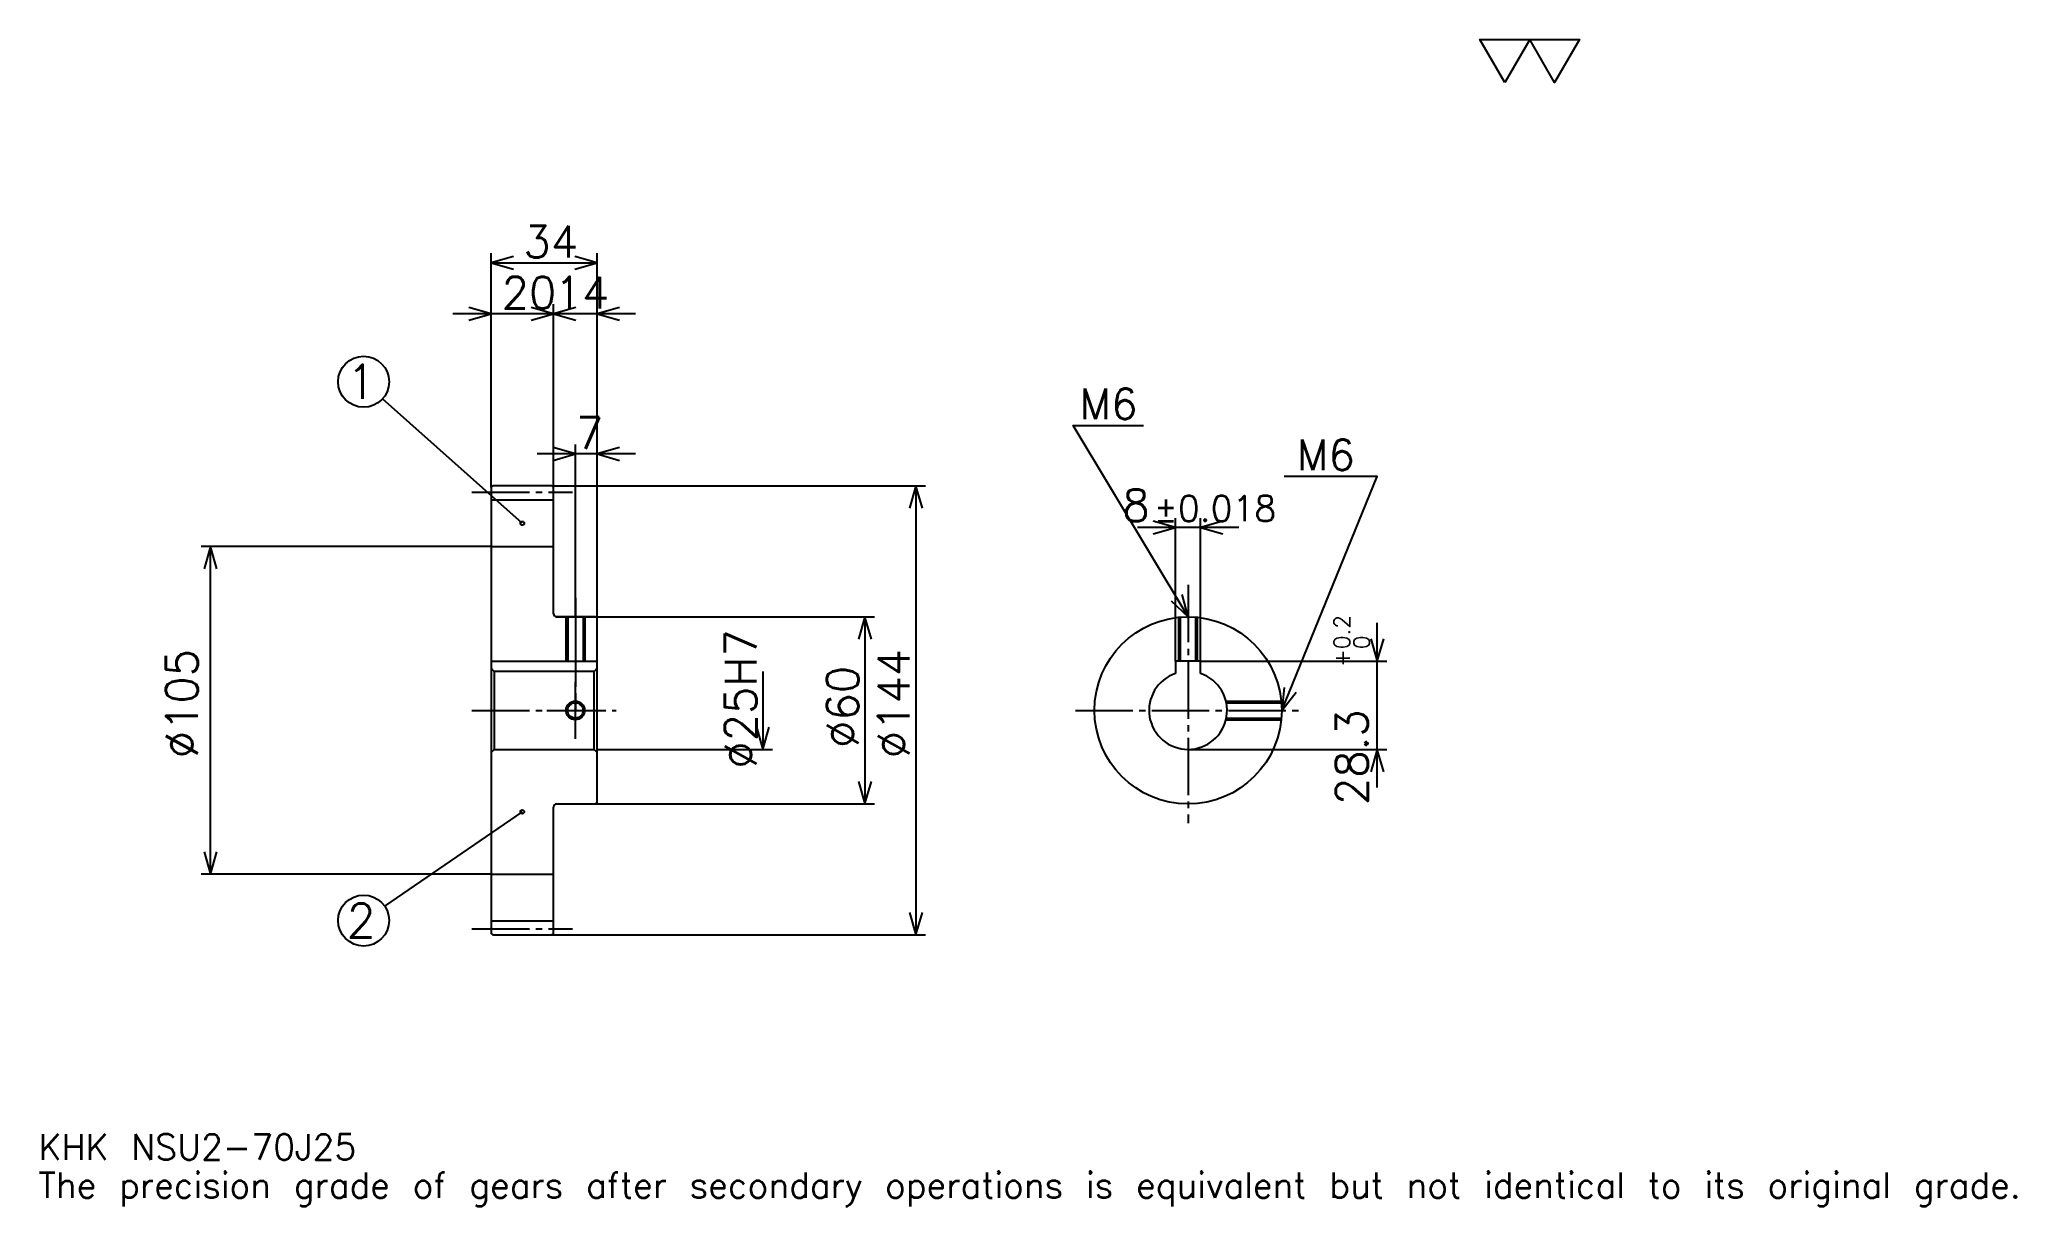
# Model space of a CAD drawing. Extents: x 21 to 654, y 7 to 382.
import ezdxf

# ---------------------------------------------------------------- set-up
doc = ezdxf.new("R2010")
doc.units = 0
doc.linetypes.add('DASHDOT', pattern=[24.521738, 18.391304, -2.043478, 2.043478, -2.043478])
doc.layers.get('0').update_dxf_attribs({"linetype": 'CONTINUOUS'})
doc.layers.add('DASHDOT', color=6, linetype='DASHDOT')
doc.styles.add('KANJI', font='TXT', dxfattribs={"bigfont": 'BIGFONT'})

msp = doc.modelspace()

# ---------------------------------------------------------------- linework, layer by layer
at = {"color": 5}
for p, q in [((165.521729, 238.543488), (165.521729, 313.130432)), ((199.521729, 238.543488), (199.521729, 313.130432)), ((165.521729, 310.065216), (199.521729, 310.065216)), ((197.782593, 293.717407), (153.260864, 293.717407)), ((211.782593, 293.717407), (173.260864, 293.717407)), ((185.521729, 238.543488), (185.521729, 296.782623)), ((175.521729, 226.543488), (130.75235, 266.472412)), ((211.782593, 248.76088), (180.260864, 248.76088)), ((192.521729, 238.543488), (192.521729, 251.826096)), ((165.521729, 238.043488), (165.521729, 238.543488)), ((185.021729, 238.543488), (199.521729, 238.543488)), ((185.521729, 238.043488), (185.521729, 238.543488)), ((192.521729, 196.543488), (192.521729, 238.543488)), ((192.521729, 196.543488), (192.521729, 238.543488)), ((199.521729, 238.543488), (304.760864, 238.543488)), ((199.521729, 196.043488), (199.521729, 238.543488)), ((301.695648, 238.543488), (301.695648, 94.543488)), ((384.913025, 182.343491), (384.913025, 228.217407)), ((392.913025, 182.343491), (392.913025, 228.217407)), ((405.173889, 225.152191), (372.652161, 225.152191)), ((165.521729, 219.043488), (72.543472, 219.043488)), ((75.608688, 114.043488), (75.608688, 219.043488)), ((186.521729, 196.543488), (199.521729, 196.543488)), ((199.521729, 196.543488), (288.413025, 196.543488)), ((285.347809, 196.543488), (285.347809, 136.543488)), ((449.565216, 141.782623), (449.565216, 194.604355)), ((252.652161, 179.043488), (252.652161, 154.043488)), ((392.913025, 182.343491), (452.630432, 182.343491)), ((199.521729, 154.043488), (255.717377, 154.043488)), ((388.913025, 154.043488), (452.630432, 154.043488)), ((175.521729, 134.043488), (131.394196, 103.79538)), ((186.521729, 136.543488), (199.521729, 136.543488)), ((199.521729, 136.543488), (288.413025, 136.543488)), ((165.521729, 114.043488), (72.543472, 114.043488)), ((185.021729, 94.543488), (199.521729, 94.543488)), ((199.521729, 94.543488), (304.760864, 94.543488))]:
    msp.add_line(p, q, dxfattribs=at)
at = {"color": 4}
for p, q in [((165.521729, 234.043488), (185.521729, 234.043488)), ((165.521729, 219.043488), (185.521729, 219.043488)), ((165.521729, 182.343491), (199.521729, 182.343491)), ((166.521729, 179.043488), (166.521729, 154.043488)), ((198.521729, 179.043488), (199.521729, 180.043488)), ((198.521729, 154.043488), (199.521729, 153.043488)), ((165.521729, 114.043488), (185.521729, 114.043488)), ((165.521729, 99.043488), (185.521729, 99.043488))]:
    msp.add_line(p, q, dxfattribs=at)
at = {"color": 7}
msp.add_lwpolyline([(490.434784, 367.82608), (482.46521, 381.639984), (514.343506, 381.639984), (506.373901, 367.82608), (498.404358, 381.639984), (490.434784, 367.82608)], dxfattribs=at)
at = {"color": 5}
for points in [[(172.673904, 312.108704), (165.521729, 310.065216), (172.673904, 308.021729)], [(192.369553, 308.021729), (199.521729, 310.065216), (192.369553, 312.108704)], [(158.369553, 291.67392), (165.521729, 293.717407), (158.369553, 295.760864)], [(178.369553, 291.67392), (185.521729, 293.717407), (178.369553, 295.760864)], [(192.673904, 295.760864), (185.521729, 293.717407), (192.673904, 291.67392)], [(206.673904, 295.760864), (199.521729, 293.717407), (206.673904, 291.67392)], [(388.913025, 196.543488), (352.130432, 257.847839), (374.608704, 257.847839)], [(185.369553, 246.717407), (192.521729, 248.76088), (185.369553, 250.804352)], [(206.673904, 250.804352), (199.521729, 248.76088), (206.673904, 246.717407)], [(418.913025, 166.543488), (449.565216, 241.5), (419.730408, 241.5)], [(303.739136, 231.391312), (301.695648, 238.543488), (299.652161, 231.391312)], [(377.760864, 223.108704), (384.913025, 225.152191), (377.760864, 227.195663)], [(400.065216, 227.195663), (392.913025, 225.152191), (400.065216, 223.108704)], [(77.652168, 211.891312), (75.608688, 219.043488), (73.565208, 211.891312)], [(383.481018, 201.625061), (388.913025, 196.543488), (386.985535, 203.727783)], [(287.391296, 189.391312), (285.347809, 196.543488), (283.304321, 189.391312)], [(447.521729, 189.495667), (449.565216, 182.343491), (451.608704, 189.495667)], [(419.72876, 173.936996), (418.913025, 166.543488), (423.511627, 172.39006)], [(250.608673, 161.195663), (252.652161, 154.043488), (254.695648, 161.195663)], [(451.608704, 146.891312), (449.565216, 154.043488), (447.521729, 146.891312)], [(283.304321, 143.695663), (285.347809, 136.543488), (287.391296, 143.695663)], [(73.565208, 121.195663), (75.608688, 114.043488), (77.652168, 121.195663)], [(299.652161, 101.695663), (301.695648, 94.543488), (303.739136, 101.695663)]]:
    msp.add_lwpolyline(points, dxfattribs=at)
at = {"color": 4}
for points in [[(185.521729, 197.543488), (185.521729, 238.043488), (185.021729, 238.543488), (166.021729, 238.543488), (165.521729, 238.043488), (165.521729, 153.043488)], [(186.521729, 136.543488), (199.021729, 136.543488), (199.521729, 137.043488), (199.521729, 196.043488), (199.021729, 196.543488), (186.521729, 196.543488)], [(189.521729, 196.543488), (189.521729, 182.343491)], [(190.061737, 196.543488), (190.061737, 182.343491)], [(194.98172, 196.543488), (194.98172, 182.343491)], [(195.521729, 196.543488), (195.521729, 182.343491)], [(386.453033, 182.343491), (386.453033, 196.442459)], [(391.373047, 182.343491), (391.373047, 196.442459)], [(385.913025, 182.343491), (385.913025, 196.393112)], [(391.913025, 182.343491), (391.913025, 196.393112)], [(165.521729, 153.043488), (166.521729, 154.043488), (198.521729, 154.043488), (198.521729, 179.043488), (166.521729, 179.043488), (165.521729, 180.043488)], [(392.913025, 178.3862), (392.913025, 182.343491), (384.913025, 182.343491), (384.913025, 178.3862)], [(401.047699, 169.543488), (418.762665, 169.543488)], [(401.168579, 169.003494), (418.812012, 169.003494)], [(401.047699, 163.543488), (418.762665, 163.543488)], [(401.168579, 164.083481), (418.812012, 164.083481)], [(165.521729, 153.043488), (165.521729, 95.043488), (166.021729, 94.543488), (185.021729, 94.543488), (185.521729, 95.043488), (185.521729, 135.543488)]]:
    msp.add_lwpolyline(points, dxfattribs=at)
at = {"color": 5}
for centre, radius in [((124.652161, 271.913055), 8.173913), ((175.521729, 226.543488), 0.613044), ((175.521729, 134.043488), 0.613044), ((124.652161, 99.17392), 8.173913)]:
    msp.add_circle(centre, radius, dxfattribs=at)
at = {"color": 4}
for centre, radius in [((388.913025, 166.543488), 30), ((192.521729, 166.543488), 2.46)]:
    msp.add_circle(centre, radius, dxfattribs=at)
at = {"color": 7}
msp.add_circle((192.521729, 166.543488), 3, dxfattribs=at)
at = {"color": 4}
for centre, radius, start, end in [((186.521729, 197.543488), 1, 180, 270), ((388.913025, 166.543488), 12.5, 108.662925185, 71.337074815), ((186.521729, 135.543488), 1, 90, 180)]:
    msp.add_arc(centre, radius, start, end, dxfattribs=at)
at = {"layer": 'DASHDOT', "color": 7}
for p, q in [((159.391296, 236.543488), (191.652161, 236.543488)), ((388.913025, 206.76088), (388.913025, 130.413055)), ((192.521729, 196.543488), (192.521729, 166.543488)), ((159.391296, 166.543488), (205.652161, 166.543488)), ((352.782593, 166.543488), (425.043457, 166.543488)), ((159.391296, 96.543488), (191.652161, 96.543488))]:
    msp.add_line(p, q, dxfattribs=at)
for points in [[(192.521729, 202.67392), (192.521729, 176.213058)], [(192.521729, 157.413055), (192.521729, 175.67392)], [(183.391296, 166.543488), (201.652161, 166.543488)]]:
    msp.add_lwpolyline(points, dxfattribs=at)

# ---------------------------------------------------------------- texts
at = {"color": 7, "style": 'KANJI'}
for s, height, p in [('34', 10.217391, (175.880432, 311.700012)), ('20', 10.217391, (168.880417, 295.352173)), ('14', 10.217391, (185.880432, 295.352173)), ('1', 10.898551, (119.202888, 266.463776)), ('M6', 9.808696, (354.173889, 259.891296)), ('7', 10.217391, (192.70108, 250.39566)), ('M6', 9.808696, (423.817383, 243.543488)), ('8', 10.217391, (367.822327, 227.195663)), ('%%p0.018', 8.173913, (377.936279, 227.195663)), ('2', 10.898551, (119.202888, 93.724648)), ('KHK NSU2-70J25', 8.173913, (20.434782, 22.47826)), ('The precision grade of gears after secondary operations is equivalent but not identical to its original grade.', 8.173913, (20.434782, 10.217391))]:
    msp.add_text(s, height=height, dxfattribs=at).set_placement(p)
for s, height, p in [('0.2', 5.108696, (440.778259, 186.176697)), ('%%c25H7', 10.217391, (250.608673, 147.896744)), ('%%c105', 10.217391, (71.521729, 151.217407)), ('%%c144', 10.217391, (299.652161, 151.217407)), ('+', 5.108696, (440.778259, 180.454956)), ('0', 5.108696, (447.113037, 186.176697)), ('%%c60', 10.217391, (283.304321, 154.538055)), ('28.3', 10.217391, (446.5, 136.230042))]:
    msp.add_text(s, height=height, rotation=90, dxfattribs=at).set_placement(p)

doc.saveas('drawing.dxf')
